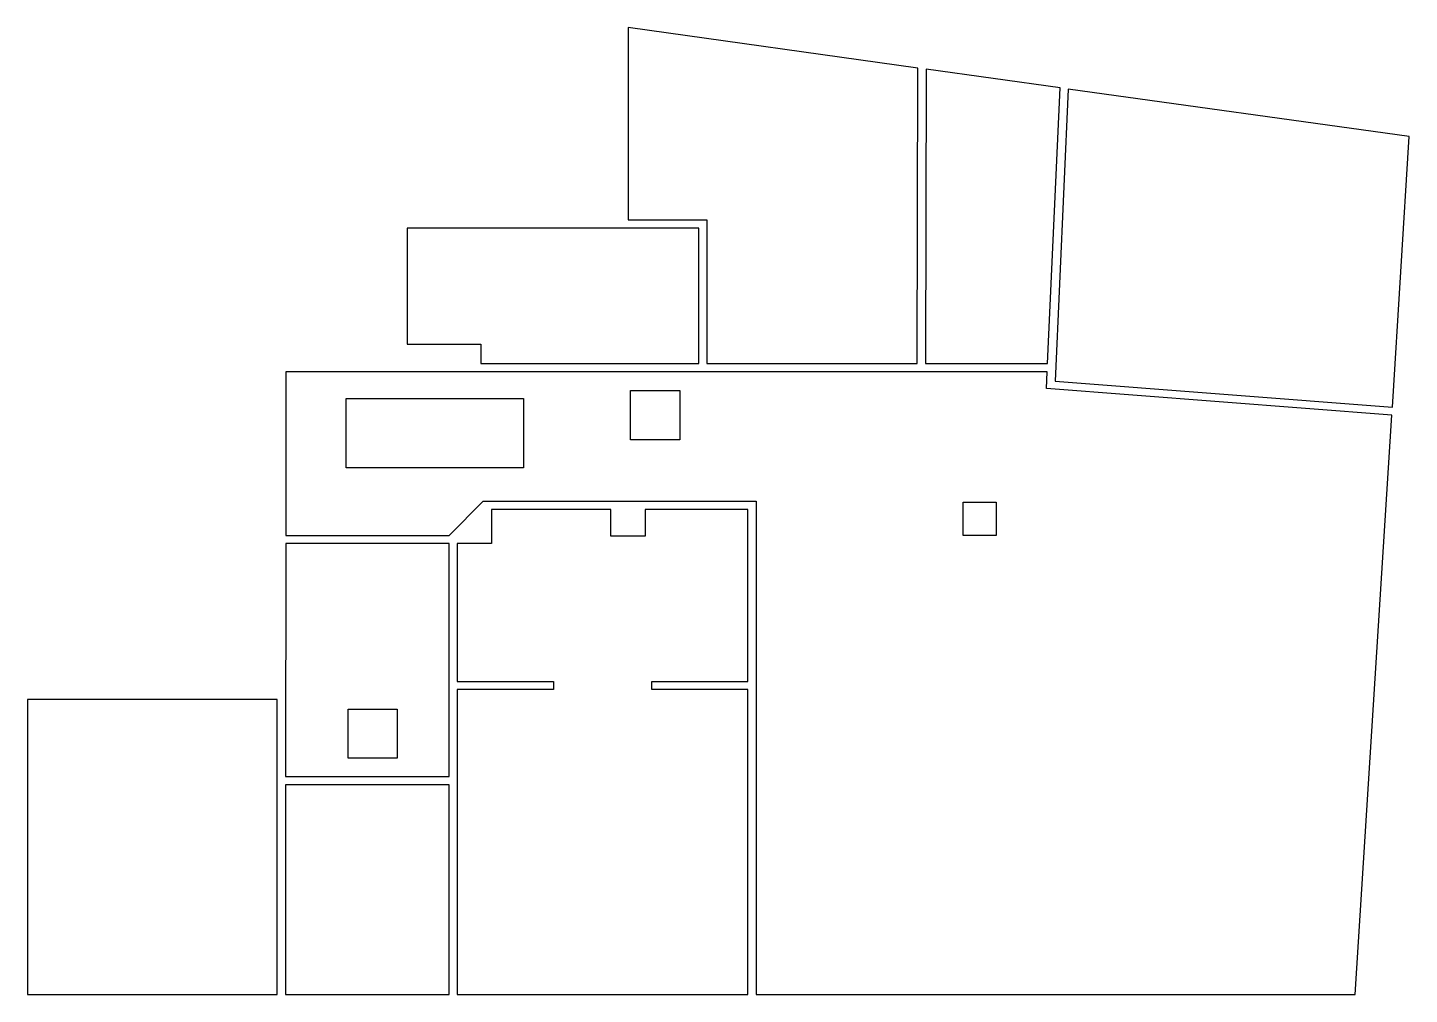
# Model space of a CAD drawing. Header units: metres. Extents: x 2551947 to 2568830, y 5173423 to 5185233.
import ezdxf

# ---------------------------------------------------------------- set-up
doc = ezdxf.new("R2010")
doc.units = ezdxf.units.M
doc.layers.add('AREE LEONARDO', color=5, linetype='Continuous')

msp = doc.modelspace()

# ---------------------------------------------------------------- linework, layer by layer
at = {"layer": 'AREE LEONARDO', "color": 3}
for points in [[(2562825, 5184739), (2559285, 5185233), (2559285, 5182883), (2560247, 5182883), (2560247, 5181129), (2562817, 5181129), (2562825, 5184739)], [(2560147, 5182783), (2556585, 5182783), (2556585, 5181368), (2557485, 5181368), (2557485, 5181129), (2560147, 5181129), (2560147, 5182783)], [(2557097, 5175983), (2555097, 5175983), (2555097, 5173423), (2557097, 5173423), (2557097, 5175983)]]:
    msp.add_lwpolyline(points, dxfattribs=at)
at = {"layer": 'AREE LEONARDO', "color": 5}
for points in [[(2564563, 5184497), (2562925, 5184725), (2562917, 5181129), (2564410, 5181129), (2564563, 5184497)], [(2568830, 5183902), (2564662, 5184483), (2564501, 5180915), (2568623, 5180598), (2568830, 5183902)], [(2560847, 5179446), (2560847, 5173423), (2568167, 5173423), (2568615, 5180499), (2564396, 5180823), (2564406, 5181029), (2555100, 5181029), (2555100, 5179029), (2557097, 5179029), (2557514, 5179446), (2560847, 5179446)], [(2560747, 5173423), (2560747, 5177146), (2559572, 5177146), (2559572, 5177246), (2560747, 5177246), (2560747, 5179346), (2559491, 5179346), (2559491, 5179022), (2559074, 5179022), (2559074, 5179346), (2557614, 5179346), (2557614, 5178929), (2557197, 5178929), (2557197, 5177246), (2558372, 5177246), (2558372, 5177146), (2557197, 5177146), (2557197, 5173423), (2560747, 5173423)], [(2557097, 5178929), (2555100, 5178929), (2555097, 5176083), (2557097, 5176083), (2557097, 5178929)], [(2551947, 5173423), (2554997, 5173423), (2554997, 5177023), (2551947, 5177023), (2551947, 5176793), (2551947, 5173423)]]:
    msp.add_lwpolyline(points, dxfattribs=at)
at = {"layer": 'AREE LEONARDO', "color": 2}
for points in [[(2555840, 5180704), (2558005, 5180704), (2558005, 5179857), (2555840, 5179857)], [(2563380, 5179436), (2563782, 5179436), (2563782, 5179028), (2563380, 5179028)]]:
    msp.add_lwpolyline(points, close=True, dxfattribs=at)
at = {"layer": 'AREE LEONARDO', "color": 1}
for points in [[(2559315, 5180799), (2559915, 5180799), (2559915, 5180199), (2559315, 5180199)], [(2555862, 5176908), (2556462, 5176908), (2556462, 5176308), (2555862, 5176308)]]:
    msp.add_lwpolyline(points, close=True, dxfattribs=at)

doc.saveas('drawing.dxf')
